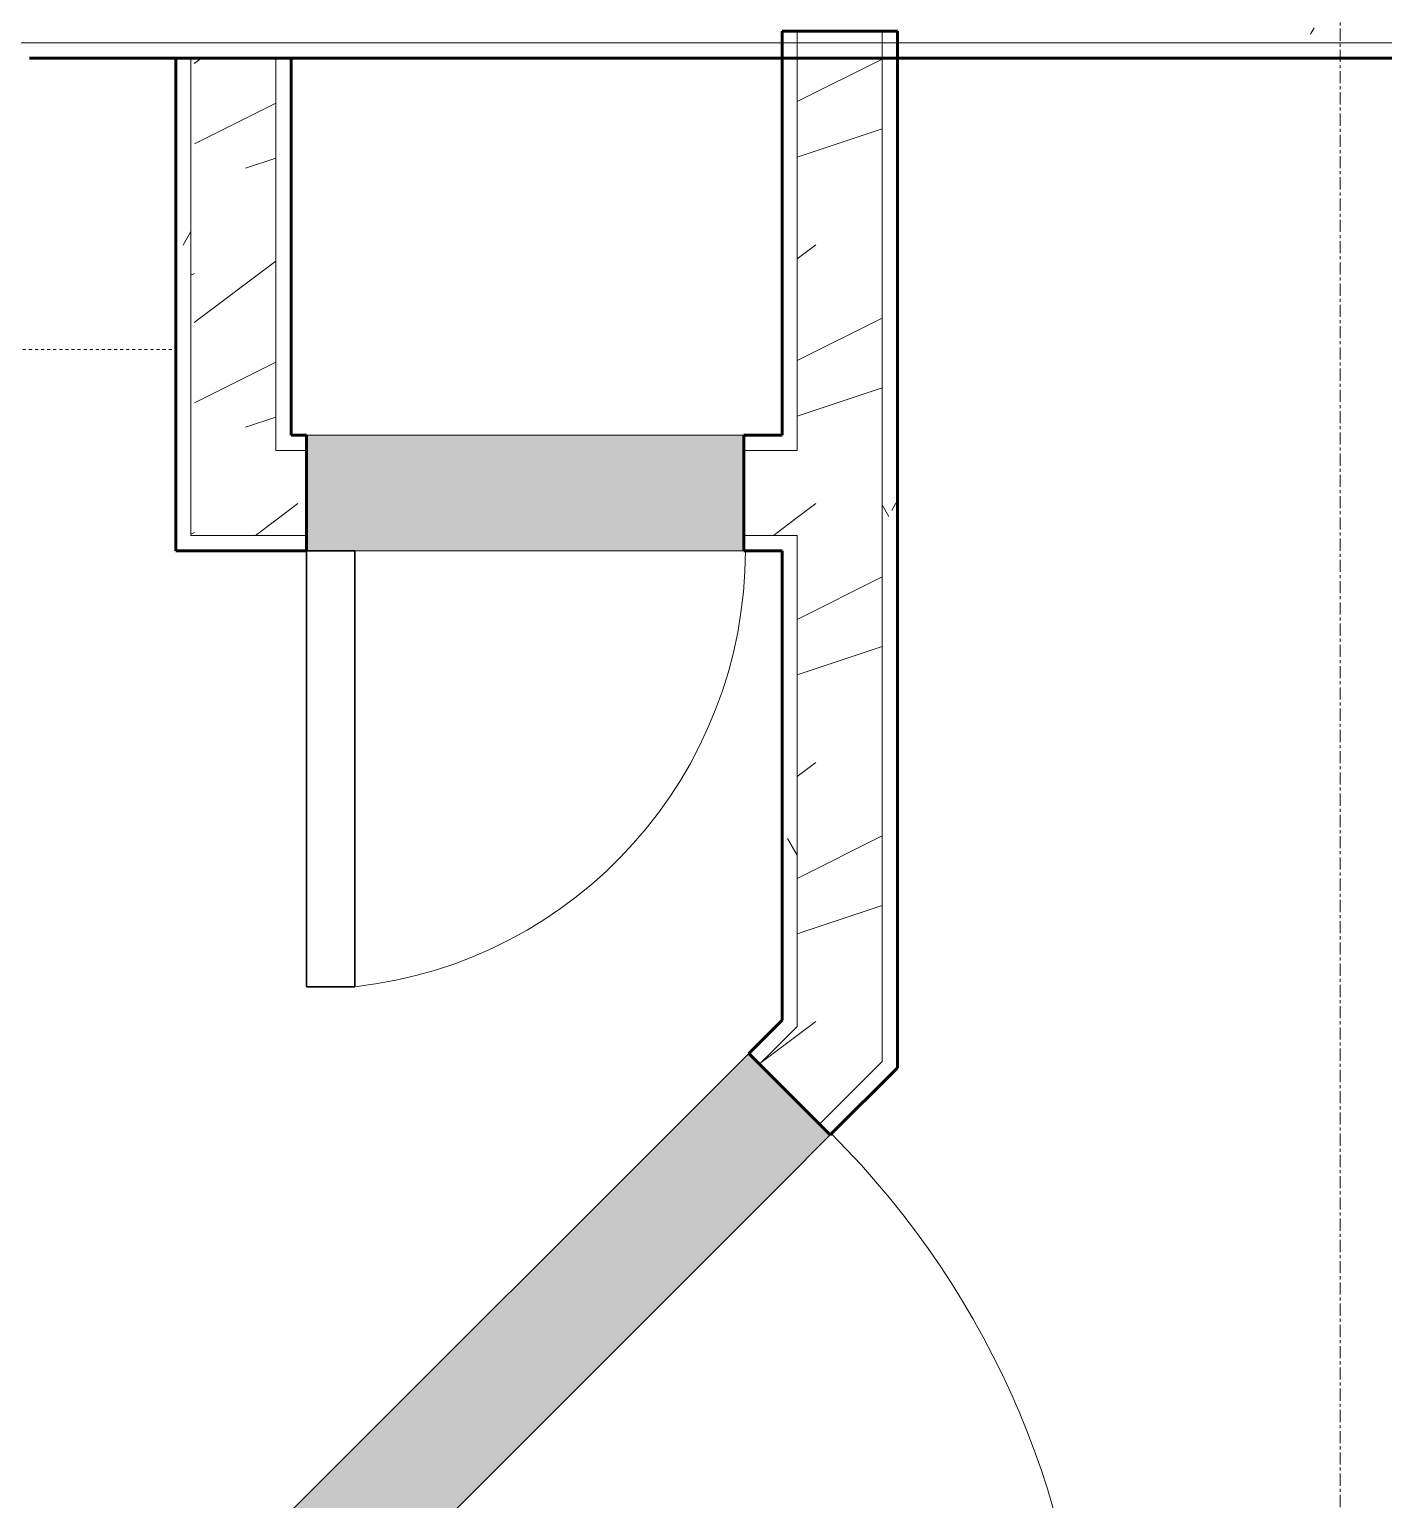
# Model space of a CAD drawing. Header units: inches. Extents: x -4061 to -1937, y 9836 to 11171.
# Drawn here: x -3535.3 to -3479.5, y 10286.2 to 10346.8 of the extents above; entities that cross this region are included whole.
import ezdxf

# ---------------------------------------------------------------- set-up
doc = ezdxf.new("R2010")
doc.units = ezdxf.units.IN
doc.header["$MEASUREMENT"] = 0
doc.linetypes.add('Dash', pattern=[0.25, 0.125, -0.125])
doc.linetypes.add('Grid Line 1_2_', pattern=[0.875, 0.5, -0.125, 0.125, -0.125])
for name, color, linetype, lineweight in [('0-1', 7, 'Continuous', 5), ('0-2', 250, 'Continuous', 9), ('A-DOOR-1', 250, 'Continuous', 9), ('A-DOOR-2', 50, 'Continuous', 30), ('A-WALL', 113, 'Continuous', 18), ('A-WALL-1', 8, 'Continuous', 5), ('A-WALL-2', 10, 'Continuous', 60), ('A-WALL-3', 7, 'Continuous', 18), ('A-WALL-PATT-1', 250, 'Continuous', 9), ('A-WALL-PATT-2', 253, 'Continuous', 9), ('A-WALL-PATT-4', 111, 'Continuous', 9), ('I-WALL-2', 2, 'Continuous', 60), ('Q-CASE-HDLN-1', 250, 'Dash', 9), ('S-GRID-1', 1, 'Grid Line 1_2_', 9)]:
    doc.layers.add(name, color=color, linetype=linetype, lineweight=lineweight)
pattern_1 = [(0, (-127.185, -364.175), (20.48, 5.12), [0.845, -14.515, 0.845, -14.515, -81.92]), (0, (-127.185, -364.175), (20.48, 5.12), [-30.72, 0.845, -29.875, 0.845, -14.515, -35.84]), (0, (-127.185, -364.175), (20.48, 5.12), [-76.8, 0.845, -9.395, 0.845, -24.755]), (120, (-119.505, -361.615), (-14.67405, 15.1762003), [0.845, -14.515, 0.845, -14.515, -81.92]), (120, (-119.505, -361.615), (-14.67405, 15.1762003), [-30.72, 0.845, -29.875, 0.845, -14.515, -35.84]), (120, (-119.505, -361.615), (-14.67405, 15.1762003), [-76.8, 0.845, -9.395, 0.845, -24.755]), (240, (-116.945, -351.375), (-5.80595, -20.2962003), [0.845, -14.515, 0.845, -14.515, -81.92]), (240, (-116.945, -351.375), (-5.80595, -20.2962003), [-30.72, 0.845, -29.875, 0.845, -14.515, -35.84]), (240, (-116.945, -351.375), (-5.80595, -20.2962003), [-76.8, 0.845, -9.395, 0.845, -24.755])]
pattern_2 = [(216.87, (-122.92, -353.513), (31.9871619, 21.32545714), [5.331, -47.981]), (206.565, (-116.522, -356.711), (-10.662476, -10.6620098), [11.921, -11.921]), (198.435, (-116.522, -362.043), (-21.3244936, -10.6625869), [6.744, -26.974])]

# ---------------------------------------------------------------- blocks, each defined once
blk = doc.blocks.new('OD_CW_Upper Cabinet - OD_CW_Upper Cabinet-1867009-ENLARGED RCP - 3RD FLOOR PLAN - WEST')
at = {"layer": 'Q-CASE-HDLN-1'}
for p, q in [((0.738, 12), (13.779, 12)), ((23.697, 12), (34.738, 12))]:
    blk.add_line(p, q, dxfattribs=at)
blk = doc.blocks.new('Single-Flush - 36_ x 84_-1372839-ENLARGED RCP - 3RD FLOOR PLAN - WEST')
at = {"layer": 'A-DOOR-1'}
blk.add_arc((18, 2.375), 36.067, 93.17885, 180, dxfattribs=at)
at = {"layer": 'A-DOOR-2'}
for p, q in [((16, 2.375), (16, 38.386)), ((18, 38.386), (16, 38.386)), ((18, 2.375), (18, 38.386)), ((18, 2.375), (16, 2.375))]:
    blk.add_line(p, q, dxfattribs=at)
blk = doc.blocks.new('Single-Flush - 30_ x 80_ 2-2081581-ENLARGED RCP - 3RD FLOOR PLAN - WEST')
at = {"layer": 'A-DOOR-1'}
blk.add_arc((9, 2.375), 18.067, 96.35576, 180, dxfattribs=at)
at = {"layer": 'A-DOOR-2'}
for p, q in [((7, 2.375), (7, 20.331)), ((9, 20.331), (7, 20.331)), ((9, 2.375), (9, 20.331)), ((9, 2.375), (7, 2.375))]:
    blk.add_line(p, q, dxfattribs=at)
blk = doc.blocks.new('CTR - 1st Phase - Unit Layouts_rvt-1-ENLARGED RCP - 3RD FLOOR PLAN - WEST')
at = {"layer": 'A-WALL-1'}
for points in [[(-3506.159, 10325.307), (-3505.877, 10325.307), (-3505.877, 10330.057), (-3523.877, 10330.057), (-3523.877, 10325.307)], [(-3527.769, 10275.793), (-3504.299, 10299.263), (-3504.299, 10303.234), (-3505.672, 10304.607), (-3531.128, 10279.151), (-3528.211, 10276.235)], [(-3504.299, 10299.263), (-3502.313, 10301.249), (-3504.299, 10303.234), (-3504.299, 10301.691)]]:
    blk.add_hatch(color=256, dxfattribs=at).paths.add_polyline_path(points, flags=0)
at = {"layer": 'A-WALL-PATT-1'}
h = blk.add_hatch(dxfattribs=at)
h.set_pattern_fill('FP_1', color=256, style=0, pattern_type=2)
h.set_pattern_definition(pattern_1)
h.paths.add_polyline_path([(-3529.252, 10325.307), (-3528.627, 10325.307), (-3528.627, 10345.589), (-3529.252, 10345.589), (-3529.252, 10325.932)], flags=0)
h = blk.add_hatch(dxfattribs=at)
h.set_pattern_fill('FP_1', color=256, style=0, pattern_type=2)
h.set_pattern_definition(pattern_1)
h.paths.add_polyline_path([(-3504.299, 10305.097), (-3503.674, 10305.722), (-3503.674, 10325.932), (-3504.299, 10325.932), (-3504.299, 10305.722)], flags=0)
h.paths.add_polyline_path([(-3503.674, 10329.432), (-3503.674, 10345.589), (-3504.299, 10345.589), (-3504.299, 10329.432)], flags=0)
h = blk.add_hatch(dxfattribs=at)
h.set_pattern_fill('FP_1', color=256, style=0, pattern_type=2)
h.set_pattern_definition(pattern_1)
h.paths.add_polyline_path([(-3500.174, 10303.388), (-3499.549, 10304.013), (-3499.565, 10345.589), (-3500.174, 10345.589), (-3500.174, 10304.013)], flags=0)
at = {"layer": 'A-WALL-PATT-2'}
h = blk.add_hatch(dxfattribs=at)
h.set_pattern_fill('FP_2', color=256, style=0, pattern_type=2)
h.set_pattern_definition(pattern_2)
h.paths.add_polyline_path([(-3502.755, 10301.691), (-3500.174, 10304.272), (-3500.174, 10346.702), (-3501.924, 10346.702), (-3501.924, 10345.589), (-3503.674, 10345.589), (-3503.674, 10302.609)], flags=0)
h = blk.add_hatch(dxfattribs=at)
h.set_pattern_fill('FP_2', color=256, style=0, pattern_type=2)
h.set_pattern_definition(pattern_2)
h.paths.add_polyline_path([(-3525.127, 10325.932), (-3525.127, 10345.589), (-3528.627, 10345.589), (-3528.627, 10325.932)], flags=0)
h = blk.add_hatch(dxfattribs=at)
h.set_pattern_fill('FP_2', color=256, style=0, pattern_type=2)
h.set_pattern_definition(pattern_2)
h.paths.add_polyline_path([(-3524.502, 10325.932), (-3523.877, 10325.932), (-3523.877, 10329.432), (-3525.127, 10329.432), (-3525.127, 10325.932)], flags=0)
h.paths.add_polyline_path([(-3504.299, 10325.932), (-3503.674, 10325.932), (-3503.674, 10329.432), (-3505.877, 10329.432), (-3505.877, 10325.932), (-3504.454, 10325.932)], flags=0)
h = blk.add_hatch(dxfattribs=at)
h.set_pattern_fill('FP_2', color=256, style=0, pattern_type=2)
h.set_pattern_definition(pattern_2)
h.paths.add_polyline_path([(-3529.802, 10274.644), (-3528.211, 10276.235), (-3530.686, 10278.71), (-3532.277, 10277.119), (-3530.244, 10275.086)], flags=0)
h.paths.add_polyline_path([(-3503.674, 10302.609), (-3503.674, 10305.722), (-3505.23, 10304.165), (-3504.299, 10303.234)], flags=0)
at = {"layer": 'A-WALL-2'}
for p, q in [((-3504.299, 10330.057), (-3504.299, 10346.702)), ((-3504.299, 10346.702), (-3499.549, 10346.702)), ((-3499.549, 10346.702), (-3499.549, 10304.013)), ((-3529.252, 10325.307), (-3529.252, 10345.589)), ((-3529.252, 10345.589), (-3524.502, 10345.589)), ((-3524.502, 10345.589), (-3524.502, 10330.057)), ((-3524.502, 10330.057), (-3523.877, 10330.057)), ((-3523.877, 10330.057), (-3523.877, 10325.307)), ((-3505.877, 10325.307), (-3505.877, 10330.057)), ((-3505.877, 10330.057), (-3504.299, 10330.057)), ((-3528.627, 10325.307), (-3529.252, 10325.307)), ((-3524.502, 10325.307), (-3528.627, 10325.307)), ((-3523.877, 10325.307), (-3524.502, 10325.307)), ((-3504.299, 10325.307), (-3505.877, 10325.307)), ((-3504.299, 10305.98), (-3504.299, 10325.307)), ((-3505.672, 10304.607), (-3504.299, 10305.98)), ((-3504.299, 10303.234), (-3505.672, 10304.607)), ((-3499.549, 10304.013), (-3502.313, 10301.249)), ((-3502.313, 10301.249), (-3504.299, 10303.234))]:
    blk.add_line(p, q, dxfattribs=at)
at = {"layer": 'A-WALL-3'}
for p, q in [((-3503.674, 10346.702), (-3503.674, 10329.432)), ((-3500.174, 10346.702), (-3500.174, 10304.272)), ((-3528.627, 10345.589), (-3528.627, 10325.932)), ((-3525.127, 10345.589), (-3525.127, 10329.432)), ((-3505.877, 10330.057), (-3523.877, 10330.057)), ((-3525.127, 10329.432), (-3524.502, 10329.432)), ((-3524.502, 10329.432), (-3523.877, 10329.432)), ((-3505.877, 10329.432), (-3504.299, 10329.432)), ((-3504.299, 10329.432), (-3503.674, 10329.432)), ((-3528.627, 10325.932), (-3525.127, 10325.932)), ((-3525.127, 10325.932), (-3524.502, 10325.932)), ((-3524.502, 10325.932), (-3523.877, 10325.932)), ((-3505.877, 10325.932), (-3504.299, 10325.932)), ((-3504.299, 10325.932), (-3503.674, 10325.932)), ((-3503.674, 10325.932), (-3503.674, 10305.722)), ((-3523.877, 10325.307), (-3505.877, 10325.307)), ((-3504.299, 10305.097), (-3503.674, 10305.722)), ((-3504.299, 10305.097), (-3505.23, 10304.165)), ((-3505.672, 10304.607), (-3531.128, 10279.151)), ((-3502.755, 10301.691), (-3500.174, 10304.272)), ((-3502.313, 10301.249), (-3504.299, 10299.263)), ((-3527.769, 10275.793), (-3504.299, 10299.263))]:
    blk.add_line(p, q, dxfattribs=at)
at = {"layer": '0-2'}
blk.add_blockref('OD_CW_Upper Cabinet - OD_CW_Upper Cabinet-1867009-ENLARGED RCP - 3RD FLOOR PLAN - WEST', (-3563.99, 10321.589), dxfattribs=at)
for name, p, rotation in [('Single-Flush - 30_ x 80_ 2-2081581-ENLARGED RCP - 3RD FLOOR PLAN - WEST', (-3514.877, 10327.682), 180), ('Single-Flush - 36_ x 84_-1372839-ENLARGED RCP - 3RD FLOOR PLAN - WEST', (-3516.72, 10290.2), 225.0000000000024)]:
    blk.add_blockref(name, p, dxfattribs=dict(at, rotation=rotation))
blk = doc.blocks.new('CTR - 1st Phase - Shell_rvt-1-ENLARGED RCP - 3RD FLOOR PLAN - WEST')
at = {"layer": 'S-GRID-1'}
blk.add_line((-3481.324, 9836.18), (-3481.324, 11138.351), dxfattribs=at)

msp = doc.modelspace()

# ---------------------------------------------------------------- hatches: boundary and pattern name
at = {"layer": 'A-WALL-PATT-4'}
h = msp.add_hatch(dxfattribs=at)
h.set_pattern_fill('FP_1', color=256, style=0, pattern_type=2)
h.set_pattern_definition(pattern_1)
h.paths.add_polyline_path([(-3502.236, 10346.214), (-3501.924, 10346.214), (-3501.924, 10346.839), (-3659.704, 10346.839), (-3659.704, 10346.214), (-3503.536, 10346.214)], flags=0)
h.paths.add_polyline_path([(-3852.474, 10346.214), (-3663.204, 10346.214), (-3663.204, 10346.839), (-3852.474, 10346.839)], flags=0)
h = msp.add_hatch(dxfattribs=at)
h.set_pattern_fill('FP_1', color=256, style=0, pattern_type=2)
h.set_pattern_definition(pattern_1)
h.paths.add_polyline_path([(-3426.891, 10346.214), (-3417.274, 10346.224), (-3417.274, 10346.833), (-3501.924, 10346.839), (-3501.924, 10346.702), (-3500.174, 10346.702), (-3500.174, 10346.214), (-3434.724, 10346.214)], flags=0)
h = msp.add_hatch(dxfattribs=at)
h.set_pattern_fill('FP_1', color=256, style=0, pattern_type=2)
h.set_pattern_definition(pattern_1)
h.paths.add_polyline_path([(-3595.51, 10345.589), (-3555.228, 10345.589), (-3555.228, 10345.889), (-3535.276, 10345.889), (-3535.276, 10345.589), (-3501.924, 10345.589), (-3501.924, 10346.214), (-3659.704, 10346.214), (-3659.704, 10345.589), (-3629.079, 10345.589)], flags=0)
h.paths.add_polyline_path([(-3851.849, 10345.589), (-3663.204, 10345.589), (-3663.204, 10346.214), (-3852.474, 10346.214), (-3852.466, 10345.589)], flags=0)
h = msp.add_hatch(dxfattribs=at)
h.set_pattern_fill('FP_1', color=256, style=0, pattern_type=2)
h.set_pattern_definition(pattern_1)
h.paths.add_polyline_path([(-3426.891, 10345.589), (-3417.274, 10345.589), (-3417.274, 10346.214), (-3500.174, 10346.214), (-3500.174, 10345.589), (-3434.724, 10345.589)], flags=0)

# ---------------------------------------------------------------- linework, layer by layer
at = {"layer": 'A-WALL'}
msp.add_line((-3852.474, 10346.214), (-3413.149, 10346.214), dxfattribs=at)
at = {"layer": 'I-WALL-2'}
msp.add_line((-3412.524, 10345.589), (-3535.276, 10345.589), dxfattribs=at)

# ---------------------------------------------------------------- block references
at = {"layer": '0-1'}
for name in ['CTR - 1st Phase - Shell_rvt-1-ENLARGED RCP - 3RD FLOOR PLAN - WEST', 'CTR - 1st Phase - Unit Layouts_rvt-1-ENLARGED RCP - 3RD FLOOR PLAN - WEST']:
    msp.add_blockref(name, (0, 0), dxfattribs=at)

doc.saveas('drawing.dxf')
